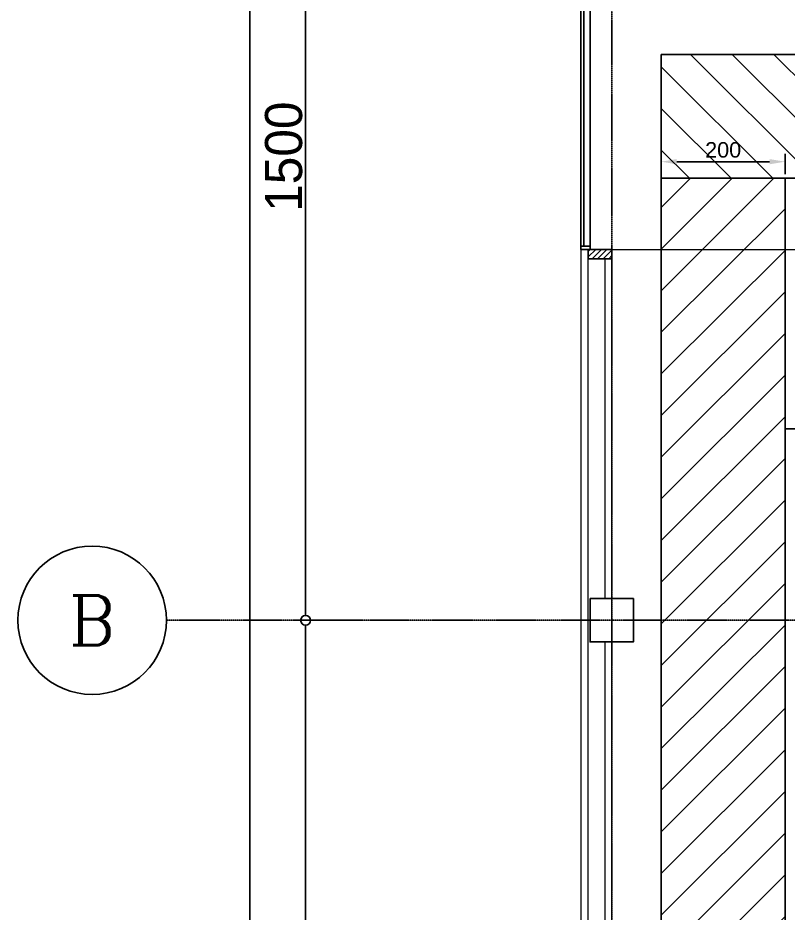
# Model space of a CAD drawing. Extents: x -3450 to 27857, y -1288 to 11880.
# Drawn here: x -960 to 285, y 1026 to 2475 of the extents above; entities that cross this region are included whole.
import ezdxf
from ezdxf.enums import TextEntityAlignment as Align

# ---------------------------------------------------------------- set-up
doc = ezdxf.new("R2010")
doc.units = 0
doc.linetypes.add('X-S-FAB-L20$0$COL-CEN-LIN', pattern=[3.25, 2.5, -0.25, 0.25, -0.25])
doc.linetypes.add('X-S-FAB-L20$0$HIDDEN', pattern=[0.4, 0.3, -0.1])
for name, color, linetype in [('188K-SM-03-F20-MECH-EQ-Y2257103$0$0-move in', 8, 'Continuous'), ('X-S-FAB-L20$0$0-MC', 8, 'Continuous'), ('X-S-FAB-L20$0$0-NC', 8, 'Continuous'), ('X-S-FAB-L20$0$1_l20平面圖_1_A-WALL-EX', 8, 'Continuous'), ('X-S-FAB-L20$0$1_l20平面圖_1_A-WALL-IN', 8, 'Continuous'), ('X-S-FAB-L20$0$1_l20平面圖_1_Door', 8, 'Continuous'), ('X-S-FAB-L20$0$A-BLOCK', 8, 'Continuous'), ('X-S-FAB-L20$0$BLOCK', 8, 'Continuous'), ('X-S-FAB-L20$0$CCL', 8, 'X-S-FAB-L20$0$COL-CEN-LIN'), ('X-S-FAB-L20$0$COL-S', 8, 'Continuous'), ('X-S-FAB-L20$0$DIM', 8, 'Continuous'), ('X-S-FAB-L20$0$HID', 5, 'X-S-FAB-L20$0$HIDDEN'), ('X-S-FAB-L20$0$TREE', 11, 'Continuous'), ('X-S-FAB-L20$0$WALL_188K_IN', 3, 'Continuous'), ('X-S-FAB-L20$0$WIN', 8, 'Continuous'), ('X-S-FAB-L20$0$WIN-S', 8, 'Continuous')]:
    doc.layers.add(name, color=color, linetype=linetype)
doc.styles.add('188K-SM-03-F20-MECH-EQ-Y2257103$0$Standard', font='arial.ttf')
doc.styles.add('X-S-FAB-L20$0$COL-NUM', font='romanc')
doc.styles.add('X-S-FAB-L20$0$DIM', font='', dxfattribs={"width": 0.8})
doc.styles.add('X-S-FAB-L20$0$Gen-Text', font='c2.shx', dxfattribs={"bigfont": 'chinese.shx'})
doc.styles.get('X-S-FAB-L20$0$DIM').set_extended_font_data('MingLiU')
doc.dimstyles.new('188K-SM-03-F20-MECH-EQ-Y2257103$0$ISO-25', dxfattribs={"dimtxt": 2.5, "dimasz": 2.5, "dimexe": 1.25, "dimexo": 0.625, "dimtad": 1, "dimtxsty": '188K-SM-03-F20-MECH-EQ-Y2257103$0$Standard', "dimcen": 2.5, "dimadec": 0, "dimazin": 0, "dimtfac": 1, "dimtmove": 0, "dimatfit": 3, "dimfxl": 1, "dimarcsym": 0})
doc.dimstyles.new('X-S-FAB-L20$0$CIRL', dxfattribs={"dimtxt": 50, "dimasz": 25, "dimexe": 16, "dimexo": 0, "dimgap": 6, "dimtad": 1, "dimdsep": 46, "dimtxsty": 'X-S-FAB-L20$0$DIM', "dimblk": 'X-S-FAB-L20$0$_DotBlank', "dimcen": 10, "dimdle": 8, "dimclrd": 256, "dimclre": 256, "dimclrt": 6, "dimadec": 0, "dimazin": 0, "dimtfac": 1, "dimtix": 1, "dimtmove": 2, "dimatfit": 0, "dimldrblk": 'X-S-FAB-L20$0$ARROW', "dimfxl": 1, "dimtolj": 1, "dimarcsym": 0})

# ---------------------------------------------------------------- blocks, each defined once
blk = doc.blocks.new('X-S-FAB-L20$0$cn-y')
at = {"layer": 'X-S-FAB-L20$0$0-MC'}
blk.add_circle((-50, 0), 50, dxfattribs=at)
at = {"layer": 'X-S-FAB-L20$0$0-NC', "style": 'X-S-FAB-L20$0$COL-NUM'}
blk.add_attdef('GRID-Y', text='', height=50, dxfattribs=at).set_placement((-50, 0), align=Align.MIDDLE_CENTER)
blk = doc.blocks.new('X-S-FAB-L20$0$_DotBlank')
at = {"color": 0, "linetype": 'ByBlock', "lineweight": -2}
blk.add_line((-0.5, 0), (-1, 0), dxfattribs=at)
blk.add_circle((0, 0), 0.5, dxfattribs=at)
blk = doc.blocks.new('*D128')
at = {"layer": 'DefPoints', "color": 0, "transparency": 16777216}
for p in [(-26745, 10645), (-26655, 10645), (-26655, 720)]:
    blk.add_point(p, dxfattribs=at)
at = {"layer": 'X-S-FAB-L20$0$DIM', "lineweight": -2, "transparency": 16777216}
for p, q in [((-26655, 10645), (-26765, 10645)), ((-26745, 736), (-26745, 10629)), ((-26655, 720), (-26765, 720))]:
    blk.add_line(p, q, dxfattribs=at)
at = {"layer": 'X-S-FAB-L20$0$DIM', "lineweight": -2, "transparency": 16777216, "xscale": 16, "yscale": 16, "zscale": 16}
for p, rotation in [((-26745, 10645), 90), ((-26745, 720), 270)]:
    blk.add_blockref('X-S-FAB-L20$0$_DotBlank', p, dxfattribs=dict(at, rotation=rotation))
at = {"layer": 'X-S-FAB-L20$0$DIM', "color": 6, "transparency": 16777216, "insert": (-26780.2, 5682.5), "char_height": 2.5, "attachment_point": 5, "rotation": 90, "style": 'X-S-FAB-L20$0$Gen-Text'}
blk.add_mtext('\\A1;{\\H24x;9925}', dxfattribs=at)
blk = doc.blocks.new('X-S-FAB-L20$0$ARROW')
at = {"color": 3}
blk.add_solid([(0, 0), (-2.4, -0.4), (-2.4, 0.4)], dxfattribs=at)
blk = doc.blocks.new('*D129')
at = {"layer": 'DefPoints', "color": 0, "transparency": 16777216}
for p in [(-26655, 2220), (-26565, 2220), (-26565, 720)]:
    blk.add_point(p, dxfattribs=at)
at = {"layer": 'X-S-FAB-L20$0$DIM', "lineweight": -2, "transparency": 16777216}
for p, q in [((-26565, 2220), (-26675, 2220)), ((-26655, 736), (-26655, 2204)), ((-26565, 720), (-26675, 720))]:
    blk.add_line(p, q, dxfattribs=at)
at = {"layer": 'X-S-FAB-L20$0$DIM', "lineweight": -2, "transparency": 16777216, "xscale": 16, "yscale": 16, "zscale": 16}
for p, rotation in [((-26655, 2220), 90), ((-26655, 720), 270)]:
    blk.add_blockref('X-S-FAB-L20$0$_DotBlank', p, dxfattribs=dict(at, rotation=rotation))
at = {"layer": 'X-S-FAB-L20$0$DIM', "color": 6, "transparency": 16777216, "insert": (-26690.2, 1470), "char_height": 2.5, "attachment_point": 5, "rotation": 90, "style": 'X-S-FAB-L20$0$Gen-Text'}
blk.add_mtext('\\A1;{\\H24x;1500}', dxfattribs=at)
blk = doc.blocks.new('*D130')
at = {"layer": 'DefPoints', "color": 0, "transparency": 16777216}
for p in [(-26655, 3720), (-26565, 3720), (-26565, 2220)]:
    blk.add_point(p, dxfattribs=at)
at = {"layer": 'X-S-FAB-L20$0$DIM', "lineweight": -2, "transparency": 16777216}
for p, q in [((-26565, 3720), (-26675, 3720)), ((-26655, 2236), (-26655, 3704)), ((-26565, 2220), (-26675, 2220))]:
    blk.add_line(p, q, dxfattribs=at)
at = {"layer": 'X-S-FAB-L20$0$DIM', "lineweight": -2, "transparency": 16777216, "xscale": 16, "yscale": 16, "zscale": 16}
for p, rotation in [((-26655, 3720), 90), ((-26655, 2220), 270)]:
    blk.add_blockref('X-S-FAB-L20$0$_DotBlank', p, dxfattribs=dict(at, rotation=rotation))
at = {"layer": 'X-S-FAB-L20$0$DIM', "color": 6, "transparency": 16777216, "insert": (-26690.2, 2970), "char_height": 2.5, "attachment_point": 5, "rotation": 90, "style": 'X-S-FAB-L20$0$Gen-Text'}
blk.add_mtext('\\A1;{\\H24x;1500}', dxfattribs=at)
blk = doc.blocks.new('*U195')
at = {"layer": 'X-S-FAB-L20$0$WIN'}
for points in [[(395, 15), (5, 15)], [(395, 0), (5, 0)]]:
    blk.add_lwpolyline(points, dxfattribs=at)
at = {"layer": 'X-S-FAB-L20$0$WIN-S'}
for points in [[(0, 15), (5, 15), (5, 0), (0, 0)], [(400, 15), (395, 15), (395, 0), (400, 0)]]:
    blk.add_lwpolyline(points, close=True, dxfattribs=at)
at = {"layer": 'X-S-FAB-L20$0$WIN-S', "linetype": 'X-S-FAB-L20$0$HIDDEN'}
blk.add_lwpolyline([(5, 10), (395, 10)], dxfattribs=at)
blk = doc.blocks.new('*U197')
at = {"layer": 'X-S-FAB-L20$0$WALL_188K_IN'}
h = blk.add_hatch(dxfattribs=at)
h.set_pattern_fill('LINE', color=8, scale=2, angle=45)
h.set_pattern_definition([(45, (-60.3835, 0), (-4.49013, 4.49013), [])])
h.paths.add_polyline_path([(0, 0), (38, 0), (38, 15), (0, 15)])
blk.add_lwpolyline([(0, 0), (38, 0), (38, 15), (0, 15)], close=True, dxfattribs=at)
blk = doc.blocks.new('*D1025')
at = {"layer": '188K-SM-03-F20-MECH-EQ-Y2257103$0$0-move in', "color": 0, "lineweight": -2, "transparency": 16777216}
for p, q in [((80, 2221.6), (80, 2254.4)), ((280, 2221.6), (280, 2254.4)), ((105, 2241.9), (255, 2241.9))]:
    blk.add_line(p, q, dxfattribs=at)
at = {"layer": '188K-SM-03-F20-MECH-EQ-Y2257103$0$0-move in', "color": 0, "transparency": 16777216}
for points in [[(105, 2246.1), (105, 2237.7), (80, 2241.9)], [(255, 2246.1), (255, 2237.7), (280, 2241.9)]]:
    blk.add_solid(points, dxfattribs=at)
at = {"layer": 'DefPoints', "color": 0, "transparency": 16777216}
for p in [(280, 2241.9), (80, 2215.4), (280, 2215.4)]:
    blk.add_point(p, dxfattribs=at)
at = {"layer": '188K-SM-03-F20-MECH-EQ-Y2257103$0$0-move in', "color": 0, "transparency": 16777216, "insert": (180, 2260.9), "char_height": 25, "attachment_point": 5, "style": '188K-SM-03-F20-MECH-EQ-Y2257103$0$Standard'}
blk.add_mtext('200', dxfattribs=at)
blk = doc.blocks.new('X-S-FAB-L20$0$FAB2-L05')
at = {"layer": 'X-S-FAB-L20$0$CCL'}
for p, q in [((-26160, 11005), (-26160, 0)), ((-26880, 2220), (1210, 2220))]:
    blk.add_line(p, q, dxfattribs=at)
at = {"layer": 'X-S-FAB-L20$0$COL-S'}
blk.add_lwpolyline([(-26195, 2255), (-26125, 2255), (-26125, 2185), (-26195, 2185)], close=True, dxfattribs=at)
at = {"layer": 'X-S-FAB-L20$0$A-BLOCK'}
ref = blk.add_blockref('X-S-FAB-L20$0$cn-y', (-26880, 2220), dxfattribs=dict(at, xscale=2.399999999999997, yscale=2.399999999999997, zscale=2.399999999999997))
ref.add_attrib('GRID-Y', 'B', dxfattribs={"layer": 'X-S-FAB-L20$0$0-NC', "height": 80, "style": 'X-S-FAB-L20$0$COL-NUM'}).set_placement((-27000, 2220), align=Align.MIDDLE_CENTER)
at = {"layer": 'X-S-FAB-L20$0$DIM'}
for base, p1, p2, picture, middle in [((-26745, 10645), (-26655, 720), (-26655, 10645), '*D128', (-26780.163, 5682.5)), ((-26655, 3720), (-26565, 2220), (-26565, 3720), '*D130', (-26690.157, 2970)), ((-26655, 2220), (-26565, 720), (-26565, 2220), '*D129', (-26690.157, 1470))]:
    dim = blk.add_linear_dim(base=base, p1=p1, p2=p2, angle=90, text='{\\H24x;<>}', dimstyle='X-S-FAB-L20$0$CIRL', override={"dimtxt": 2.5, "dimasz": 16, "dimexe": 20, "dimgap": 5, "dimtxsty": 'X-S-FAB-L20$0$Gen-Text', "dimblk1": 'X-S-FAB-L20$0$_DotBlank', "dimblk2": 'X-S-FAB-L20$0$_DotBlank', "dimsah": 1}, dxfattribs=at)
    dim.commit()
    dim.dimension.update_dxf_attribs({"geometry": picture, "text_midpoint": middle})
blk = doc.blocks.new('X-S-FAB-L20')
at = {"layer": 'X-S-FAB-L20$0$1_l20平面圖_1_A-WALL-EX', "color": 6, "lineweight": 0, "ltscale": 10}
for p, q in [((-50, 2100), (-38.5, 2100)), ((-38.5, 2100), (-38, 2100))]:
    blk.add_line(p, q, dxfattribs=at)
at = {"layer": 'X-S-FAB-L20$0$1_l20平面圖_1_A-WALL-EX', "color": 6, "lineweight": 0, "ltscale": 10, "flags": 128}
for points in [[(-50, 2100), (-50, -265)], [(-38, -253), (-38, 2100)]]:
    blk.add_lwpolyline(points, dxfattribs=at)
at = {"layer": 'X-S-FAB-L20$0$1_l20平面圖_1_A-WALL-IN', "color": 3, "lineweight": 0, "ltscale": 10, "flags": 128}
for points in [[(0, 1535), (0, 2100)], [(-11.2, 2085), (-11.2, 1535)], [(-11.2, 1465), (-11.2, 35)], [(0, 35), (0, 1465)]]:
    blk.add_lwpolyline(points, dxfattribs=at)
at = {"layer": 'X-S-FAB-L20$0$1_l20平面圖_1_Door', "color": 4, "lineweight": 0, "ltscale": 10}
for p, q in [((-50, 2100), (-38.5, 2100)), ((-50, 2100), (-38.5, 2100)), ((-38.5, 2100), (-38, 2100))]:
    blk.add_line(p, q, dxfattribs=at)
at = {"layer": 'X-S-FAB-L20$0$HID', "linetype": 'X-S-FAB-L20$0$HIDDEN', "lineweight": 0}
blk.add_lwpolyline([(0, 2100), (1755, 2100), (1755, 35), (0, 35)], close=True, dxfattribs=at)
at = {"layer": 'X-S-FAB-L20$0$BLOCK'}
blk.add_blockref('X-S-FAB-L20$0$FAB2-L05', (26160, -720), dxfattribs=at)
at = {"layer": 'X-S-FAB-L20$0$TREE', "rotation": 90}
blk.add_blockref('*U195', (-35, 2100), dxfattribs=at)
at = {"layer": 'X-S-FAB-L20$0$WALL_188K_IN'}
blk.add_blockref('*U197', (-38, 2085), dxfattribs=at)
blk = doc.blocks.new('188K-SM-03-F20-MECH-EQ-Y2257103')
at = {"layer": '188K-SM-03-F20-MECH-EQ-Y2257103$0$0-move in'}
h = blk.add_hatch(dxfattribs=at)
h.set_pattern_fill('ANSI31', color=256, scale=15, angle=-90)
h.set_pattern_definition([(315, (47.367, 2495.377), (33.676, 33.676), [])])
h.paths.add_polyline_path([(80, 2415.377), (80, 2215.377), (1315.372, 2215.377), (1315.372, 2415.377)])
h = blk.add_hatch(dxfattribs=at)
h.set_pattern_fill('ANSI31', color=256, scale=15)
h.paths.add_polyline_path([(80, 32.633), (280, 32.633), (280, 2215.377), (80, 2215.377)])
blk.add_lwpolyline([(280, 1809.942), (280, 32.633), (695.5, 32.633), (695.5, 1809.942)], close=True)
for points in [[(80, 2415.377), (80, 2215.377), (1315.372, 2215.377), (1315.372, 2415.377)], [(80, 32.633), (280, 32.633), (280, 2215.377), (80, 2215.377)]]:
    blk.add_lwpolyline(points, close=True, dxfattribs=at)
dim = blk.add_linear_dim(base=(280, 2241.9), p1=(80, 2215.377), p2=(280, 2215.377), dimstyle='188K-SM-03-F20-MECH-EQ-Y2257103$0$ISO-25', override={"dimscale": 10}, dxfattribs=at)
dim.commit()
dim.dimension.update_dxf_attribs({"geometry": '*D1025', "text_midpoint": (180, 2260.914)})

msp = doc.modelspace()

# ---------------------------------------------------------------- block references
for name in ['X-S-FAB-L20', '188K-SM-03-F20-MECH-EQ-Y2257103']:
    msp.add_blockref(name, (0, 0))

doc.saveas('drawing.dxf')
